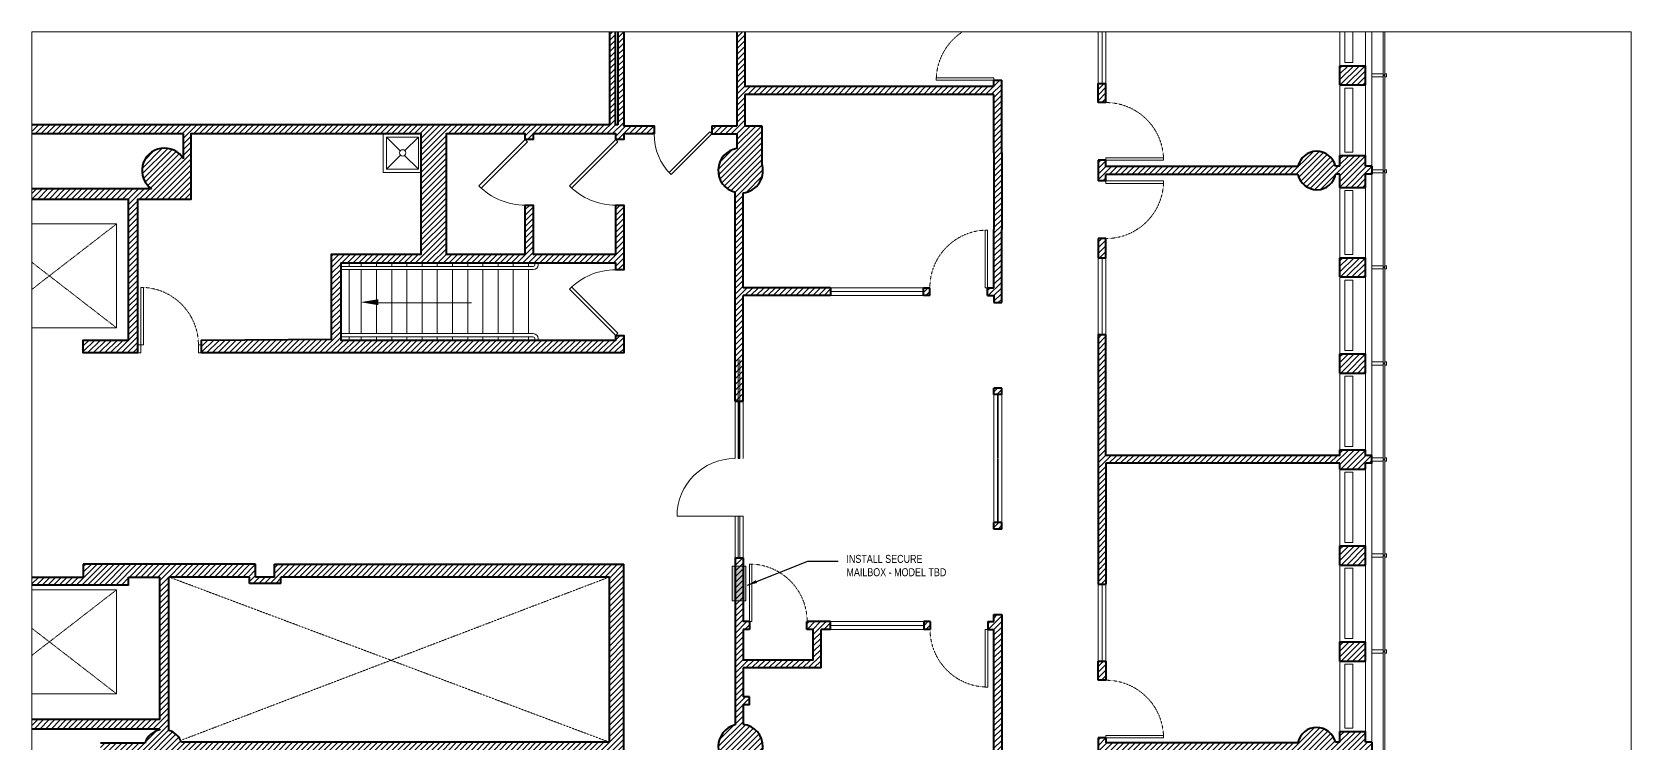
# Model space of a CAD drawing. Header units: inches. Extents: x -2978 to 4308, y -21 to 2608.
# Drawn here: x 824 to 1823, y 1127 to 1571 of the extents above; entities that cross this region are included whole.
import ezdxf
from ezdxf.enums import TextEntityAlignment as Align

# ---------------------------------------------------------------- set-up
doc = ezdxf.new("R2010")
doc.units = ezdxf.units.IN
doc.header["$LTSCALE"] = 0.2
doc.header["$MEASUREMENT"] = 0
doc.linetypes.add('HIDDEN', pattern=[0.375, 0.25, -0.125])
doc.layers.get('0').update_dxf_attribs({"color": 20, "linetype": 'CONTINUOUS', "lineweight": 40})
doc.layers.get('Defpoints').update_dxf_attribs({"color": 240, "linetype": 'CONTINUOUS', "lineweight": 0})
for name, color, linetype, lineweight in [('Annotations', 40, 'CONTINUOUS', 5), ('Framing', 141, 'CONTINUOUS', 15), ('Hatches', 8, 'CONTINUOUS', 5), ('Projections', 151, 'HIDDEN', 5), ('Viewed', 150, 'CONTINUOUS', 9), ('Walls', 7, 'CONTINUOUS', 40)]:
    doc.layers.add(name, color=color, linetype=linetype, lineweight=lineweight)
doc.styles.add('ARCHITEC', font='ASG')
doc.styles.get("Standard").update_dxf_attribs({"font": 'arial.ttf', "width": 0.8})
doc.dimstyles.new('ARCH', dxfattribs={"dimscale": 96, "dimtxt": 0.0625, "dimasz": 0.0625, "dimexe": 0.04, "dimexo": 0.09375, "dimgap": 0.03125, "dimtad": 1, "dimrnd": 0.0625, "dimzin": 3, "dimdsep": 46, "dimlunit": 4, "dimtxsty": 'Standard', "dimblk1": 'ARCHTICK', "dimblk2": 'ARCHTICK', "dimsah": 1, "dimcen": 0, "dimdle": 0.03125, "dimclrd": 256, "dimclre": 256, "dimclrt": 256, "dimazin": 0, "dimtfac": 1, "dimtdec": 0, "dimtmove": 2, "dimatfit": 3, "dimfxl": 0.3, "dimfxlon": 1, "dimfrac": 2, "dimarcsym": 0})
pattern_1 = [(45, (267.6333, -330.0607), (-1.767767, 1.767767), [])]

# ---------------------------------------------------------------- blocks, each defined once
blk = doc.blocks.new('ARROW')
blk.add_lwpolyline([(0, 0, 0, 2, 0), (6, 0, 2, 2, 0)], format="xyseb")
blk = doc.blocks.new('_ArchTick')
at = {"linetype": 'ByBlock', "const_width": 0.15}
blk.add_lwpolyline([(-0.5, -0.5), (0.5, 0.5)], dxfattribs=at)
blk = doc.blocks.new('ADO101')
for p, q in [((0.466, -0.034), (-0.241, 0.672)), ((-0.207, 0.707), (0.5, 0)), ((0.5, 0), (0.466, -0.034))]:
    blk.add_line(p, q)
blk.add_arc((0.5, 0), 1, 135, 180)
at = {"style": 'ARCHITEC', "flags": 1}
blk.add_attdef('SILLHT', text='', height=0.1, dxfattribs=at).set_placement((0, 0), align=Align.MIDDLE)
blk = doc.blocks.new('ADO001')
for p, q in [((0.207, 0.707), (-0.5, 0)), ((-0.466, -0.034), (0.241, 0.672)), ((-0.5, 0), (-0.466, -0.034))]:
    blk.add_line(p, q)
blk.add_arc((-0.5, 0), 1, 0, 45)
at = {"style": 'ARCHITEC', "flags": 1}
blk.add_attdef('SILLHT', text='', height=0.1, dxfattribs=at).set_placement((0, 0), align=Align.MIDDLE)
blk = doc.blocks.new('08PDRR02')
at = {"linetype": 'ByBlock'}
for p, q in [((1, 0), (0, 0)), ((0, 0), (0, -1)), ((1, -1), (1, 0)), ((0, -1), (1, -1))]:
    blk.add_line(p, q, dxfattribs=at)
blk = doc.blocks.new('*U16')
blk.add_lwpolyline([(0, 2.5), (0, -2.5)])
at = {"linetype": 'Continuous'}
blk.add_arc((0, 2.75), 36, 0, 90, dxfattribs=at)
at = {"linetype": 'Continuous', "xscale": 36, "yscale": 0.0325, "rotation": 90}
blk.add_blockref('08PDRR02', (0, 2.75), dxfattribs=at)
blk = doc.blocks.new('floor plan')
at = {"layer": 'Hatches'}
h = blk.add_hatch(dxfattribs=at)
h.set_pattern_fill('ANSI31', color=256, scale=20, style=0)
h.set_pattern_definition(pattern_1)
h.paths.add_polyline_path([(99.24, 1136.59), (99.24, 1177.59), (243.24, 1177.59), (243.24, 1102.4), (187.24, 1102.4), (187.24, 1049.27), (105.99, 1048.71), (105.99, 1040.71), (369.74, 1040.71), (369.74, 1051.67), (364.74, 1051.67), (364.74, 1048.71), (192.87, 1048.71), (192.87, 1096.77), (364.74, 1096.77), (364.74, 1092.67), (369.74, 1092.67), (369.74, 1133.09), (364.74, 1133.09), (364.74, 1102.4), (313.24, 1102.4), (313.24, 1133.09), (308.24, 1133.09), (308.24, 1102.4), (258.74, 1102.4), (258.74, 1177.59), (308.24, 1177.59), (308.24, 1174.09), (313.24, 1174.09), (313.24, 1177.59), (364.74, 1177.59), (364.74, 1174.09), (369.74, 1174.09), (369.74, 1177.59), (388.74, 1177.59), (388.74, 1182.59), (369.74, 1182.59), (369.74, 1241.29), (366.12, 1241.29), (366.12, 1183.21), (364.37, 1183.21), (364.37, 1241.29), (360.74, 1241.29), (360.74, 1183.21), (0, 1183.21), (0, 1177.59), (94.74, 1177.59), (94.74, 1161.92, 1.237383), (74.76, 1143.21), (0, 1143.21), (0, 1136.59), (60.37, 1136.59), (60.37, 1048.71), (32.05, 1048.71), (32.05, 1040.71), (65.99, 1040.71), (65.99, 1136.59)])
h = blk.add_hatch(dxfattribs=at)
h.set_pattern_fill('ANSI31', color=256, scale=20, style=0)
h.set_pattern_definition(pattern_1)
h.paths.add_polyline_path([(444.28, 1140.8, 0.484688), (455.92, 1159.44), (455.92, 1182.59), (445.49, 1182.59), (445.49, 1202.25), (601, 1202.25), (601, 1165.87), (601, 1117.87), (601, 1081.49), (597, 1081.49), (597, 1076.61), (601, 1076.61), (601, 1072.24), (605.88, 1072.24), (605.88, 1117.87), (605.88, 1165.87), (605.88, 1211.19), (601, 1211.19), (601, 1207.13), (445.49, 1207.13), (445.49, 1241.29), (440.49, 1241.29), (440.49, 1182.59), (424.74, 1182.59), (424.74, 1177.59), (440.49, 1177.59), (440.49, 1168.53, 0.812807), (439.28, 1141.15), (439.28, 1036.71), (439.28, 1010.69), (444.28, 1010.69), (444.28, 1076.61), (499.01, 1076.61), (499.01, 1081.49), (444.28, 1081.49), (444.28, 1123.49)])
h = blk.add_hatch(dxfattribs=at)
h.set_pattern_fill('ANSI31', color=256, scale=20, style=0)
h.set_pattern_definition(pattern_1)
h.paths.add_polyline_path([(833.22, 1208.19), (833.22, 1220.19), (817.22, 1220.19), (817.22, 1208.19)])
h.paths.add_polyline_path([(837.22, 1152.46), (837.22, 1157.46), (833.22, 1157.46), (833.22, 1164.19), (817.22, 1164.19), (817.22, 1157.46), (814.42, 1157.46, 0.801284), (791, 1157.19), (671, 1157.19), (671, 1161.16), (666.13, 1161.16), (666.13, 1148.19), (671, 1148.19), (671, 1152.19), (702.53, 1152.19), (791.01, 1152.19, 0.817595), (814.53, 1152.46), (817.22, 1152.46), (817.22, 1144.19), (833.22, 1144.19), (833.22, 1152.46)])
h.paths.add_polyline_path([(671, 1197.16), (671, 1209.16), (666.13, 1209.16), (666.13, 1197.16)])
h.paths.add_polyline_path([(671, 1100.19), (671, 1112.19), (666.13, 1112.19), (666.13, 1100.19)])
h.paths.add_polyline_path([(833.22, 1088.19), (833.22, 1100.19), (817.22, 1100.19), (817.22, 1088.19)])
h.paths.add_polyline_path([(833.22, 1028.19), (833.22, 1040.19), (817.22, 1040.19), (817.22, 1028.19)])
h = blk.add_hatch(dxfattribs=at)
h.set_pattern_fill('ANSI31', color=256, scale=20, style=0)
h.set_pattern_definition(pattern_1)
h.paths.add_polyline_path([(561, 1076.61), (561, 1081.49), (557, 1081.49), (557, 1076.61)])
h = blk.add_hatch(dxfattribs=at)
h.set_pattern_fill('ANSI31', color=256, scale=20, style=0)
h.set_pattern_definition(pattern_1)
h.paths.add_polyline_path([(837.22, 971.75), (837.22, 976.63), (833.22, 976.63), (833.22, 980.19), (817.22, 980.19), (817.22, 976.63), (671, 976.63), (671, 1052.23), (666.13, 1052.23), (666.13, 896.19), (671, 896.19), (671, 971.75), (817.22, 971.75), (817.22, 968.19), (833.22, 968.19), (833.22, 971.75)])
h = blk.add_hatch(dxfattribs=at)
h.set_pattern_fill('ANSI31', color=256, scale=20, style=0)
h.set_pattern_definition(pattern_1)
h.paths.add_polyline_path([(605.88, 1014.74), (605.88, 1018.74), (601, 1018.74), (601, 1014.74)])
h = blk.add_hatch(dxfattribs=at)
h.set_pattern_fill('ANSI31', color=256, scale=20, style=0)
h.set_pattern_definition(pattern_1)
h.paths.add_polyline_path([(605.88, 930.71), (605.88, 934.71), (601, 934.71), (601, 930.71)])
h = blk.add_hatch(dxfattribs=at)
h.set_pattern_fill('ANSI31', color=256, scale=20, style=0)
h.set_pattern_definition(pattern_1)
h.paths.add_polyline_path([(833.22, 908.19), (833.22, 920.19), (817.22, 920.19), (817.22, 908.19)])
h = blk.add_hatch(dxfattribs=at)
h.set_pattern_fill('ANSI31', color=256, scale=20, style=0)
h.set_pattern_definition(pattern_1)
h.paths.add_polyline_path([(443.85, 780.75, 0.909621), (444.28, 808.63), (444.28, 820.9), (448.28, 820.9), (448.28, 825.9), (444.28, 825.9), (444.28, 843.94), (493.01, 843.94), (493.01, 867.94), (499.01, 867.94), (499.01, 872.81), (484.2, 872.81), (484.2, 867.94), (488.14, 867.94), (488.14, 848.81), (444.28, 848.81), (444.28, 867.94), (448.34, 867.94), (448.34, 872.81), (444.28, 872.81), (444.28, 912.71), (439.28, 912.71), (439.28, 808.27, 0.764105), (438.85, 781.26), (438.85, 597.46), (438.85, 526.22), (443.85, 526.22), (443.85, 597.46), (605.88, 597.46), (605.88, 877.19), (601, 877.19), (601, 872.81), (597.13, 872.81), (597.13, 867.94), (601, 867.94), (601, 606.71), (544.93, 606.71), (544.93, 602.46), (499.93, 602.46), (499.93, 606.71), (443.85, 606.71)])
h = blk.add_hatch(dxfattribs=at)
h.set_pattern_fill('ANSI31', color=256, scale=20, style=0)
h.set_pattern_definition(pattern_1)
h.paths.add_polyline_path([(70.18, 791.98, 0.887026), (94, 791.98), (363.74, 791.98), (363.74, 722.37), (368.74, 722.37), (368.74, 791.98), (369.74, 791.98), (369.74, 908.71), (151.57, 908.71), (151.57, 900.62), (139.74, 900.62), (139.74, 908.71), (32.05, 908.71), (32.05, 900.71), (0, 900.71), (0, 895.71), (60.37, 895.71), (60.37, 900.71), (79.93, 900.71), (79.93, 811.71), (0, 811.71), (0, 805.71), (79.93, 805.71), (79.93, 805.21, 0.278864), (70.63, 796.98), (42.74, 796.98), (42.74, 678.37), (42.74, 547.54), (215.04, 547.54), (363.74, 547.54), (363.74, 365.9), (261.49, 365.9), (261.49, 71.96), (368.74, 71.96), (368.74, 178.77), (385.06, 178.77), (385.06, 183.77), (368.74, 183.77), (368.74, 243.77), (363.12, 243.77), (363.12, 77.59), (267.12, 77.59), (267.12, 288.27), (363.12, 288.27), (363.12, 284.77), (368.74, 284.77), (368.74, 365.9), (368.74, 552.54), (368.74, 622.37), (363.74, 622.37), (363.74, 552.54), (47.74, 552.54), (47.74, 666.37), (145.02, 666.37), (145.02, 601.2), (150.02, 601.2), (150.02, 666.37), (185.04, 666.37), (209.5, 666.37), (209.5, 601.26), (214.5, 601.26), (214.5, 666.37), (298.62, 666.37), (298.62, 601.26), (303.62, 601.26), (303.62, 666.37), (303.75, 666.37), (363.74, 666.37), (363.74, 662.37), (368.74, 662.37), (368.74, 682.37), (363.74, 682.37), (363.74, 678.37), (303.75, 678.37), (303.75, 743.98), (298.75, 743.98), (298.75, 678.37), (214.34, 678.37), (214.34, 742.37), (185.04, 742.37), (185.04, 678.37), (47.74, 678.37), (47.74, 791.98)])
h.paths.add_polyline_path([(85.55, 804.9), (85.55, 900.71), (135.89, 900.71), (135.89, 896.62), (155.57, 896.62), (155.57, 900.71), (360.74, 900.71), (360.74, 797.52), (93.36, 797.52, 0.236234)], flags=16)
h.paths.add_polyline_path([(267.12, 293.9), (267.12, 357.9), (363.12, 357.9), (363.12, 293.9)], flags=16)
h.paths.add_polyline_path([(190.04, 678.37), (190.04, 737.37), (209.34, 737.37), (209.34, 678.37)], flags=16)
at = {"layer": 'Hatches', "true_color": 0x878787}
blk.add_hatch(color=252, dxfattribs=at).paths.add_polyline_path([(437.49, 907.47), (437.49, 885.84), (446.06, 885.84), (446.06, 907.47)])
at = {"layer": 'Hatches'}
h = blk.add_hatch(dxfattribs=at)
h.set_pattern_fill('ANSI31', color=256, scale=20, style=0)
h.set_pattern_definition(pattern_1)
h.paths.add_polyline_path([(561.13, 867.94), (561.13, 872.81), (557.13, 872.81), (557.13, 867.94)])
h = blk.add_hatch(dxfattribs=at)
h.set_pattern_fill('ANSI31', color=256, scale=20, style=0)
h.set_pattern_definition(pattern_1)
h.paths.add_polyline_path([(833.22, 848.19), (833.22, 860.19), (817.22, 860.19), (817.22, 848.19)])
h = blk.add_hatch(dxfattribs=at)
h.set_pattern_fill('ANSI31', color=256, scale=20, style=0)
h.set_pattern_definition(pattern_1)
h.paths.add_polyline_path([(671, 836.19), (671, 848.19), (666.13, 848.19), (666.13, 836.19)])
h = blk.add_hatch(dxfattribs=at)
h.set_pattern_fill('ANSI31', color=256, scale=20, style=0)
h.set_pattern_definition(pattern_1)
h.paths.add_polyline_path([(837.22, 792.46), (837.22, 797.46), (833.22, 797.46), (833.22, 804.19), (817.22, 804.19), (817.22, 797.46), (814.42, 797.46, 0.801284), (791, 797.19), (702.53, 797.19), (671, 797.19), (671, 800.19), (666.13, 800.19), (666.13, 788.19), (671, 788.19), (671, 792.19), (791.01, 792.19, 0.817595), (814.53, 792.46), (817.22, 792.46), (817.22, 784.19), (833.22, 784.19), (833.22, 792.46)])
at = {"layer": 'Defpoints'}
blk.add_lwpolyline([(999.08, 1241.29), (999.08, 0), (0, 0), (0, 1241.29)], close=True, dxfattribs=at)
at = {"layer": 'Framing'}
for p, q in [((52.87, 1121.39), (0, 1121.39)), ((52.87, 1121.39), (52.87, 1056.39)), ((52.87, 1056.39), (0, 1056.39)), ((52.87, 892.71), (0, 892.71)), ((52.87, 892.71), (52.87, 827.71)), ((52.87, 827.71), (0, 827.71))]:
    blk.add_line(p, q, dxfattribs=at)
for points in [[(565, 1211.19), (601, 1211.19), (601, 1212.69), (565, 1212.69)], [(707, 1161.16), (671, 1161.16), (671, 1162.66), (707, 1162.66)], [(707, 1148.19), (671, 1148.19), (671, 1146.69), (707, 1146.69)], [(597, 1117.49), (597, 1081.49), (595.5, 1081.49), (595.5, 1117.49)], [(67.99, 1045.71), (69.74, 1045.71), (69.74, 1081.71), (67.99, 1081.71)], [(67.99, 1040.71), (65.99, 1040.71), (65.99, 1045.71), (67.99, 1045.71)], [(103.99, 1040.71), (105.99, 1040.71), (105.99, 1045.71), (103.99, 1045.71)], [(437.49, 907.47), (437.49, 885.84), (446.06, 885.84), (446.06, 907.47)], [(448.34, 908.81), (448.34, 872.81), (449.84, 872.81), (449.84, 908.81)], [(597.13, 831.94), (597.13, 867.94), (595.63, 867.94), (595.63, 831.94)], [(707, 800.19), (671, 800.19), (671, 801.69), (707, 801.69)]]:
    blk.add_lwpolyline(points, close=True, dxfattribs=at)
at = {"layer": 'Projections'}
for p, q in [((0, 1080.48), (52.87, 1121.39)), ((0, 1097.3), (52.87, 1056.39)), ((85.55, 900.71), (360.74, 797.52)), ((360.74, 900.71), (93.95, 798.99)), ((0, 851.8), (52.87, 892.71)), ((0, 868.62), (52.87, 827.71))]:
    blk.add_line(p, q, dxfattribs=at)
for centre, start, end in [((601, 1211.19), 123.287, 180), ((671, 1161.16), 0, 90), ((671, 1148.19), 270, 0), ((597, 1081.49), 90, 180), ((67.99, 1045.71), 0, 90), ((448.34, 872.81), 0, 90), ((597.13, 867.94), 180, 270), ((671, 800.19), 0, 90)]:
    blk.add_arc(centre, 36, start, end, dxfattribs=at)
at = {"layer": 'Viewed'}
for p, q in [((666.13, 1209.16), (666.13, 1241.29)), ((668.57, 1241.29), (668.57, 1209.16)), ((671, 1209.16), (671, 1241.29)), ((817.22, 1220.19), (817.22, 1241.29)), ((820.22, 1241.29), (820.22, 1222.19)), ((825.22, 1241.29), (825.22, 1222.19)), ((833.22, 1220.19), (833.22, 1241.29)), ((837.22, 0), (837.22, 1241.29)), ((844.22, 0), (844.22, 1241.29)), ((845.22, 0), (845.22, 1241.29)), ((825.22, 1222.19), (820.22, 1222.19)), ((837.22, 1215.19), (844.22, 1215.19)), ((837.22, 1214.6), (837.22, 1213.19)), ((837.22, 1213.19), (844.22, 1213.19)), ((844.22, 1214.44), (845.22, 1214.44)), ((844.22, 1213.94), (845.22, 1213.94)), ((845.22, 1215.19), (846.22, 1215.19)), ((845.22, 1213.19), (846.22, 1213.19)), ((846.22, 1215.19), (846.22, 1213.19)), ((817.22, 1164.19), (817.22, 1208.19)), ((820.22, 1206.19), (820.22, 1166.19)), ((825.22, 1206.19), (820.22, 1206.19)), ((825.22, 1206.19), (825.22, 1166.19)), ((833.22, 1164.19), (833.22, 1208.19)), ((219.41, 1177.53), (243.41, 1177.53)), ((219.41, 1153.53), (219.41, 1177.53)), ((221.41, 1175.53), (241.41, 1175.53)), ((221.41, 1155.53), (221.41, 1175.53)), ((221.41, 1175.53), (229.99, 1166.94)), ((241.41, 1175.53), (232.82, 1166.94)), ((241.41, 1175.53), (241.41, 1155.53)), ((243.41, 1177.53), (243.41, 1153.53)), ((229.99, 1164.12), (221.41, 1155.53)), ((232.82, 1164.12), (241.41, 1155.53)), ((825.22, 1166.19), (820.22, 1166.19)), ((243.41, 1153.53), (219.41, 1153.53)), ((241.41, 1155.53), (221.41, 1155.53)), ((837.22, 1155.19), (844.22, 1155.19)), ((837.22, 1154.6), (837.22, 1153.19)), ((837.22, 1153.19), (844.22, 1153.19)), ((844.22, 1154.44), (845.22, 1154.44)), ((844.22, 1153.94), (845.22, 1153.94)), ((845.22, 1155.19), (846.22, 1155.19)), ((845.22, 1153.19), (846.22, 1153.19)), ((846.22, 1155.19), (846.22, 1153.19)), ((817.22, 1100.19), (817.22, 1144.19)), ((820.22, 1102.19), (820.22, 1142.19)), ((825.22, 1142.19), (820.22, 1142.19)), ((825.22, 1102.19), (825.22, 1142.19)), ((833.22, 1100.19), (833.22, 1144.19)), ((666.13, 1052.23), (666.13, 1100.23)), ((668.57, 1100.23), (668.57, 1052.23)), ((671, 1052.23), (671, 1100.23)), ((825.22, 1102.19), (820.22, 1102.19)), ((192.87, 1096.77), (192.87, 1048.71)), ((192.87, 1094.77), (313.24, 1094.77)), ((313.24, 1092.77), (192.87, 1092.77)), ((198.12, 1094.77), (198.12, 1096.77)), ((198.12, 1052.77), (198.12, 1092.77)), ((205.74, 1094.77), (205.74, 1096.77)), ((205.74, 1052.77), (205.74, 1092.77)), ((215.24, 1094.77), (215.24, 1096.77)), ((215.24, 1052.77), (215.24, 1092.77)), ((224.74, 1094.77), (224.74, 1096.77)), ((224.74, 1052.77), (224.74, 1092.77)), ((234.24, 1094.77), (234.24, 1096.77)), ((234.24, 1052.77), (234.24, 1092.77)), ((243.74, 1094.77), (243.74, 1096.77)), ((243.74, 1052.77), (243.74, 1092.77)), ((253.24, 1094.77), (253.24, 1096.77)), ((253.24, 1052.77), (253.24, 1092.77)), ((262.74, 1094.77), (262.74, 1096.77)), ((262.74, 1052.77), (262.74, 1092.77)), ((272.24, 1094.77), (272.24, 1096.77)), ((272.24, 1052.77), (272.24, 1092.77)), ((281.74, 1094.77), (281.74, 1096.77)), ((281.74, 1052.77), (281.74, 1092.77)), ((291.24, 1096.77), (291.24, 1094.77)), ((291.24, 1094.77), (291.24, 1096.77)), ((291.24, 1052.77), (291.24, 1092.77)), ((300.74, 1096.77), (300.74, 1094.77)), ((300.74, 1094.77), (300.74, 1096.77)), ((300.74, 1052.77), (300.74, 1092.77)), ((310.24, 1094.77), (310.24, 1096.77)), ((310.24, 1052.77), (310.24, 1092.77)), ((314.24, 1095.77), (314.24, 1096.77)), ((316.24, 1095.77), (316.24, 1096.77)), ((837.22, 1095.19), (844.22, 1095.19)), ((837.22, 1094.6), (837.22, 1093.19)), ((837.22, 1093.19), (844.22, 1093.19)), ((844.22, 1094.44), (845.22, 1094.44)), ((844.22, 1093.94), (845.22, 1093.94)), ((845.22, 1095.19), (846.22, 1095.19)), ((845.22, 1093.19), (846.22, 1093.19)), ((846.22, 1095.19), (846.22, 1093.19)), ((499.01, 1081.49), (557, 1081.49)), ((557, 1079.11), (499.01, 1079.11)), ((817.22, 1040.19), (817.22, 1088.19)), ((820.22, 1086.19), (820.22, 1042.19)), ((825.22, 1086.19), (820.22, 1086.19)), ((825.22, 1086.19), (825.22, 1042.19)), ((833.22, 1040.19), (833.22, 1088.19)), ((499.01, 1076.61), (557, 1076.61)), ((192.87, 1052.77), (313.24, 1052.77)), ((313.24, 1050.77), (192.87, 1050.77)), ((198.12, 1048.77), (198.12, 1050.77)), ((205.74, 1048.77), (205.74, 1050.77)), ((215.24, 1048.77), (215.24, 1050.77)), ((224.74, 1048.71), (224.74, 1050.77)), ((234.24, 1048.77), (234.24, 1050.77)), ((243.74, 1048.77), (243.74, 1050.77)), ((253.24, 1048.77), (253.24, 1050.77)), ((262.74, 1048.77), (262.74, 1050.77)), ((262.74, 1050.77), (262.74, 1048.77)), ((272.24, 1048.77), (272.24, 1050.77)), ((272.24, 1050.77), (272.24, 1048.77)), ((281.74, 1048.77), (281.74, 1050.77)), ((281.74, 1050.77), (281.74, 1048.77)), ((291.24, 1048.77), (291.24, 1050.77)), ((291.24, 1050.77), (291.24, 1048.77)), ((300.74, 1048.77), (300.74, 1050.77)), ((300.74, 1050.77), (300.74, 1048.77)), ((310.24, 1048.77), (310.24, 1050.77)), ((310.24, 1050.77), (310.24, 1048.77)), ((314.24, 1049.77), (314.24, 1048.77)), ((316.24, 1049.77), (316.24, 1048.77)), ((825.22, 1042.19), (820.22, 1042.19)), ((441.28, 1036.71), (441.28, 974.71)), ((442.28, 1036.71), (442.28, 974.71)), ((837.22, 1035.19), (844.22, 1035.19)), ((837.22, 1034.6), (837.22, 1033.19)), ((837.22, 1033.19), (844.22, 1033.19)), ((844.22, 1034.44), (845.22, 1034.44)), ((844.22, 1033.94), (845.22, 1033.94)), ((845.22, 1035.19), (846.22, 1035.19)), ((845.22, 1033.19), (846.22, 1033.19)), ((846.22, 1035.19), (846.22, 1033.19)), ((817.22, 980.19), (817.22, 1028.19)), ((820.22, 1026.19), (820.22, 982.19)), ((825.22, 1026.19), (820.22, 1026.19)), ((825.22, 1026.19), (825.22, 982.19)), ((833.22, 980.19), (833.22, 1028.19)), ((439.28, 974.69), (439.28, 1010.69)), ((441.78, 1010.69), (441.78, 974.69)), ((444.28, 974.69), (444.28, 1010.69)), ((601, 1014.74), (601, 934.71)), ((603.19, 1014.74), (603.19, 974.94)), ((603.69, 1014.74), (603.69, 974.94)), ((605.88, 1014.74), (605.88, 934.71)), ((825.22, 982.19), (820.22, 982.19)), ((441.28, 974.71), (442.28, 974.71)), ((603.69, 974.94), (603.19, 974.94)), ((603.19, 974.44), (603.19, 934.71)), ((603.69, 974.44), (603.19, 974.44)), ((603.69, 974.44), (603.69, 934.71)), ((837.22, 975.19), (844.22, 975.19)), ((837.22, 974.6), (837.22, 973.19)), ((837.22, 973.19), (844.22, 973.19)), ((844.22, 974.44), (845.22, 974.44)), ((844.22, 973.94), (845.22, 973.94)), ((845.22, 975.19), (846.22, 975.19)), ((845.22, 973.19), (846.22, 973.19)), ((846.22, 975.19), (846.22, 973.19)), ((817.22, 920.19), (817.22, 968.19)), ((820.22, 966.19), (820.22, 922.19)), ((825.22, 966.19), (820.22, 966.19)), ((825.22, 966.19), (825.22, 922.19)), ((833.22, 920.19), (833.22, 968.19)), ((439.28, 938.69), (439.28, 912.71)), ((441.28, 938.71), (441.28, 912.71)), ((441.28, 938.71), (442.28, 938.71)), ((442.28, 938.71), (442.28, 912.71)), ((444.28, 912.71), (444.28, 938.69)), ((825.22, 922.19), (820.22, 922.19)), ((837.22, 915.19), (844.22, 915.19)), ((837.22, 914.6), (837.22, 913.19)), ((837.22, 913.19), (844.22, 913.19)), ((844.22, 914.44), (845.22, 914.44)), ((844.22, 913.94), (845.22, 913.94)), ((845.22, 915.19), (846.22, 915.19)), ((845.22, 913.19), (846.22, 913.19)), ((846.22, 915.19), (846.22, 913.19)), ((817.22, 860.19), (817.22, 908.19)), ((820.22, 906.19), (820.22, 862.19)), ((825.22, 906.19), (820.22, 906.19)), ((825.22, 906.19), (825.22, 862.19)), ((833.22, 860.19), (833.22, 908.19)), ((666.13, 896.19), (666.13, 848.19)), ((668.57, 848.19), (668.57, 896.19)), ((671, 896.19), (671, 848.19)), ((499.01, 872.81), (557.13, 872.81)), ((557.13, 870.31), (499.01, 870.31)), ((499.01, 867.94), (557.13, 867.94)), ((825.22, 862.19), (820.22, 862.19)), ((837.22, 855.19), (844.22, 855.19)), ((837.22, 854.6), (837.22, 853.19)), ((837.22, 853.19), (844.22, 853.19)), ((844.22, 854.44), (845.22, 854.44)), ((844.22, 853.94), (845.22, 853.94)), ((845.22, 855.19), (846.22, 855.19)), ((845.22, 853.19), (846.22, 853.19)), ((846.22, 855.19), (846.22, 853.19)), ((817.22, 804.19), (817.22, 848.19)), ((820.22, 846.19), (820.22, 806.19)), ((825.22, 846.19), (820.22, 846.19)), ((825.22, 846.19), (825.22, 806.19)), ((833.22, 804.19), (833.22, 848.19)), ((825.22, 806.19), (820.22, 806.19))]:
    blk.add_line(p, q, dxfattribs=at)
blk.add_circle((231.6, 1165.74), 2, dxfattribs=at)
for centre, radius, start, end in [((313.24, 1095.77), 3, 270, 0), ((313.24, 1095.77), 1, 270, 0), ((313.24, 1049.77), 3, 0, 90), ((313.24, 1049.77), 1, 0, 90)]:
    blk.add_arc(centre, radius, start, end, dxfattribs=at)
at = {"layer": 'Walls'}
for p, q in [((360.74, 1241.29), (360.74, 1183.21)), ((364.37, 1241.29), (364.37, 1183.21)), ((366.12, 1241.29), (366.12, 1183.21)), ((440.49, 1241.29), (440.49, 1182.59)), ((440.49, 1241.29), (440.49, 1182.59)), ((445.49, 1241.29), (445.49, 1207.13)), ((445.49, 1241.29), (445.49, 1207.13)), ((817.22, 1220.19), (833.22, 1220.19)), ((817.22, 1208.19), (817.22, 1220.19)), ((833.22, 1208.19), (833.22, 1220.19)), ((601, 1207.13), (601, 1211.19)), ((601, 1211.19), (605.88, 1211.19)), ((605.88, 1165.87), (605.88, 1211.19)), ((666.13, 1197.16), (666.13, 1209.16)), ((666.13, 1209.16), (671, 1209.16)), ((671, 1197.16), (671, 1209.16)), ((601, 1207.13), (445.49, 1207.13)), ((601, 1202.25), (445.49, 1202.25)), ((445.49, 1202.25), (445.49, 1182.59)), ((445.49, 1202.25), (445.49, 1182.59)), ((601, 1165.87), (601, 1202.25)), ((817.22, 1208.19), (833.22, 1208.19)), ((671, 1197.16), (666.13, 1197.16)), ((360.74, 1183.21), (0, 1183.21)), ((366.12, 1183.21), (364.37, 1183.21)), ((369.74, 1182.59), (369.74, 1183.21)), ((424.74, 1182.59), (424.74, 1177.59)), ((424.74, 1182.59), (440.49, 1182.59)), ((445.49, 1182.59), (455.92, 1182.59)), ((455.92, 1182.59), (455.92, 1159.44)), ((94.74, 1177.59), (0, 1177.59)), ((94.74, 1161.92), (94.74, 1177.59)), ((424.74, 1177.59), (440.49, 1177.59)), ((440.49, 1177.59), (440.49, 1168.53)), ((601, 1165.87), (601, 1117.87)), ((605.88, 1165.87), (605.88, 1117.87)), ((666.13, 1161.16), (666.13, 1148.19)), ((671, 1161.16), (666.13, 1161.16)), ((671, 1157.19), (671, 1161.16)), ((817.22, 1164.19), (833.22, 1164.19)), ((817.22, 1157.46), (817.22, 1164.19)), ((833.22, 1157.46), (833.22, 1164.19)), ((791, 1157.19), (671, 1157.19)), ((671, 1148.19), (671, 1152.19)), ((702.53, 1152.19), (671, 1152.19)), ((791.01, 1152.19), (702.53, 1152.19)), ((817.22, 1157.46), (814.42, 1157.46)), ((817.22, 1157.46), (814.42, 1157.46)), ((817.22, 1152.46), (814.53, 1152.46)), ((817.22, 1152.46), (814.53, 1152.46)), ((817.22, 1144.19), (817.22, 1152.46)), ((837.22, 1152.46), (833.03, 1152.46)), ((837.22, 1157.46), (833.22, 1157.46)), ((833.22, 1144.19), (833.22, 1152.46)), ((837.22, 1157.46), (837.22, 1152.46)), ((837.22, 1157.46), (837.22, 1152.46)), ((74.76, 1143.21), (0, 1143.21)), ((439.28, 1010.69), (439.28, 1141.15)), ((439.28, 1036.71), (439.28, 1141.15)), ((444.28, 1128.49), (444.28, 1140.8)), ((444.28, 1081.49), (444.28, 1140.8)), ((671, 1148.19), (666.13, 1148.19)), ((817.22, 1144.19), (833.22, 1144.19)), ((444.28, 1081.49), (444.28, 1123.49)), ((601, 1081.49), (601, 1117.87)), ((605.88, 1072.24), (605.88, 1117.87)), ((666.13, 1112.19), (666.13, 1100.19)), ((671, 1112.19), (666.13, 1112.19)), ((671, 1100.19), (671, 1112.19)), ((666.13, 1100.19), (671, 1100.19)), ((817.22, 1100.19), (833.22, 1100.19)), ((817.22, 1088.19), (817.22, 1100.19)), ((833.22, 1088.19), (833.22, 1100.19)), ((499.01, 1081.49), (444.28, 1081.49)), ((499.01, 1081.49), (499.01, 1076.61)), ((557, 1076.61), (557, 1081.49)), ((557, 1081.49), (561, 1081.49)), ((561, 1076.61), (561, 1081.49)), ((597, 1076.61), (597, 1081.49)), ((597, 1081.49), (601, 1081.49)), ((817.22, 1088.19), (833.22, 1088.19)), ((499.01, 1076.61), (444.28, 1076.61)), ((444.28, 1036.71), (444.28, 1076.61)), ((444.28, 1010.69), (444.28, 1076.61)), ((561, 1076.61), (557, 1076.61)), ((597, 1076.61), (601, 1076.61)), ((601, 1076.61), (601, 1072.24)), ((601, 1072.24), (605.88, 1072.24)), ((666.13, 1052.23), (666.13, 896.19)), ((666.13, 1052.23), (671, 1052.23)), ((671, 976.63), (671, 1052.23)), ((817.22, 1040.19), (833.22, 1040.19)), ((817.22, 1028.19), (817.22, 1040.19)), ((833.22, 1028.19), (833.22, 1040.19)), ((817.22, 1028.19), (833.22, 1028.19)), ((439.28, 1010.69), (444.28, 1010.69)), ((601, 1014.74), (601, 1018.74)), ((605.88, 1018.74), (601, 1018.74)), ((605.88, 1014.74), (601, 1014.74)), ((605.88, 1014.74), (605.88, 1018.74)), ((817.22, 980.19), (833.22, 980.19)), ((817.22, 976.63), (817.22, 980.19)), ((833.22, 976.63), (833.22, 980.19)), ((817.22, 976.63), (671, 976.63)), ((671, 971.75), (671, 896.19)), ((817.22, 971.75), (671, 971.75)), ((817.22, 968.19), (817.22, 971.75)), ((837.22, 976.63), (833.22, 976.63)), ((837.22, 971.75), (833.22, 971.75)), ((833.22, 968.19), (833.22, 971.75)), ((837.22, 971.69), (837.22, 976.69)), ((817.22, 968.19), (833.22, 968.19)), ((601, 930.71), (601, 934.71)), ((605.88, 934.71), (601, 934.71)), ((605.88, 930.71), (601, 930.71)), ((605.88, 930.71), (605.88, 934.71)), ((817.22, 920.19), (833.22, 920.19)), ((817.22, 908.19), (817.22, 920.19)), ((833.22, 908.19), (833.22, 920.19)), ((439.28, 912.71), (439.28, 808.53)), ((439.28, 912.71), (439.28, 808.27)), ((439.28, 912.71), (444.28, 912.71)), ((444.28, 912.71), (444.28, 872.81)), ((444.28, 912.71), (444.28, 872.81)), ((0, 900.71), (32.05, 900.71)), ((139.74, 908.71), (32.05, 908.71)), ((32.05, 908.71), (32.05, 900.71)), ((60.37, 895.71), (60.37, 900.71)), ((60.37, 900.71), (79.93, 900.71)), ((79.93, 811.71), (79.93, 900.71)), ((135.89, 900.71), (85.55, 900.71)), ((85.55, 804.9), (85.55, 900.71)), ((135.89, 896.62), (135.89, 900.71)), ((139.74, 900.62), (139.74, 908.71)), ((151.57, 900.62), (139.74, 900.62)), ((151.57, 908.71), (369.74, 908.71)), ((151.57, 900.62), (151.57, 908.71)), ((360.74, 900.71), (155.57, 900.71)), ((155.57, 896.62), (155.57, 900.71)), ((360.74, 797.52), (360.74, 900.71)), ((369.74, 791.98), (369.74, 908.71)), ((817.22, 908.19), (833.22, 908.19)), ((60.37, 895.71), (0, 895.71)), ((155.57, 896.62), (135.89, 896.62)), ((666.13, 896.19), (671, 896.19)), ((448.34, 872.81), (444.28, 872.81)), ((448.34, 872.81), (448.34, 867.94)), ((499.01, 872.81), (484.2, 872.81)), ((484.2, 867.94), (484.2, 872.81)), ((499.01, 867.94), (499.01, 872.81)), ((557.13, 872.81), (557.13, 867.94)), ((561.13, 872.81), (557.13, 872.81)), ((561.13, 872.81), (561.13, 867.94)), ((597.13, 872.81), (597.13, 867.94)), ((597.13, 872.81), (601, 872.81)), ((601, 877.19), (605.88, 877.19)), ((601, 872.81), (601, 877.19)), ((605.88, 877.19), (605.88, 597.46)), ((448.34, 867.94), (444.28, 867.94)), ((444.28, 867.94), (444.28, 848.81)), ((444.28, 867.94), (444.28, 848.81)), ((488.14, 867.94), (484.2, 867.94)), ((488.14, 848.81), (488.14, 867.94)), ((499.01, 867.94), (493.01, 867.94)), ((493.01, 843.94), (493.01, 867.94)), ((561.13, 867.94), (557.13, 867.94)), ((597.13, 867.94), (601, 867.94)), ((601, 606.71), (601, 867.94)), ((817.22, 860.19), (833.22, 860.19)), ((817.22, 848.19), (817.22, 860.19)), ((833.22, 848.19), (833.22, 860.19)), ((488.14, 848.81), (444.28, 848.81)), ((493.01, 843.94), (444.28, 843.94)), ((444.28, 843.94), (444.28, 825.9)), ((444.28, 843.94), (444.28, 825.9)), ((666.13, 836.19), (666.13, 848.19)), ((666.13, 848.19), (671, 848.19)), ((671, 848.19), (671, 836.19)), ((817.22, 848.19), (833.22, 848.19)), ((671, 836.19), (666.13, 836.19)), ((448.28, 825.9), (444.28, 825.9)), ((448.28, 820.9), (444.28, 820.9)), ((444.28, 820.9), (444.28, 808.63)), ((444.28, 820.9), (444.28, 808.63)), ((448.28, 820.9), (448.28, 825.9)), ((79.93, 811.71), (0, 811.71)), ((79.93, 805.71), (0, 805.71)), ((79.93, 805.21), (79.93, 805.71)), ((671, 800.19), (666.13, 800.19)), ((666.13, 800.19), (666.13, 788.19)), ((671, 800.19), (671, 797.19)), ((817.22, 804.19), (833.22, 804.19)), ((817.22, 797.46), (817.22, 804.19)), ((833.22, 797.46), (833.22, 804.19)), ((70.63, 796.98), (42.74, 796.98)), ((360.74, 797.52), (93.36, 797.52)), ((702.53, 797.19), (671, 797.19)), ((791, 797.19), (702.53, 797.19)), ((817.22, 797.46), (814.42, 797.46)), ((817.22, 797.46), (814.42, 797.46)), ((837.22, 797.46), (833.22, 797.46)), ((837.22, 797.46), (837.22, 792.46))]:
    blk.add_line(p, q, dxfattribs=at)
for points in [[(369.74, 1241.29), (369.74, 1182.59), (388.74, 1182.59), (388.74, 1177.59), (369.74, 1177.59), (369.74, 1174.09), (364.74, 1174.09), (364.74, 1177.59), (313.24, 1177.59), (313.24, 1174.09), (308.24, 1174.09), (308.24, 1177.59), (258.74, 1177.59), (258.74, 1102.4), (308.24, 1102.4), (308.24, 1133.09), (313.24, 1133.09), (313.24, 1102.4), (364.74, 1102.4), (364.74, 1133.09), (369.74, 1133.09), (369.74, 1092.67), (364.74, 1092.67), (364.74, 1096.77), (192.87, 1096.77), (192.87, 1048.71), (364.74, 1048.71), (364.74, 1051.67), (369.74, 1051.67), (369.74, 1040.71), (105.99, 1040.71), (105.99, 1048.71), (187.24, 1049.27), (187.24, 1102.4), (243.24, 1102.4), (243.24, 1177.59), (99.24, 1177.59), (99.24, 1136.59), (65.99, 1136.59), (65.99, 1040.71), (32.05, 1040.71), (32.05, 1048.71), (60.37, 1048.71), (60.37, 1136.59), (0, 1136.59)], [(187.24, 1048.71), (187.24, 1102.4)]]:
    blk.add_lwpolyline(points, dxfattribs=at)
for centre, radius, start, end in [((82.74, 1154.71), 14, 31.00272, 235.22806), ((442.74, 1154.71), 14, 99.24836, 255.66623), ((442.74, 1154.71), 14, 276.29069, 19.72635), ((802.74, 1154.71), 12, 13.24801, 168.06654), ((802.74, 1154.71), 12, 192.11597, 349.19308), ((82.09, 793.41), 12, 100.37355, 162.70107), ((82.09, 793.41), 12, 20.05464, 73.22076), ((442.74, 794.71), 14, 104.33377, 253.86826), ((442.74, 794.71), 14, 104.33377, 253.86826), ((442.74, 794.71), 14, 274.5481, 83.70931), ((442.74, 794.71), 14, 274.5481, 83.70931), ((802.74, 794.71), 12, 13.24801, 168.06654)]:
    blk.add_arc(centre, radius, start, end, dxfattribs=at)
at = {"layer": 'Framing', "zscale": 84}
for name, p, xscale, yscale, rotation in [('ADO101', (308.24, 1153.59), 41, 41, 90), ('ADO101', (364.74, 1153.59), 41, 41, 90), ('ADO001', (406.74, 1177.59), 36, 36, 180), ('ADO101', (364.74, 1072.17), -41, 41, 89.99999999999993)]:
    blk.add_blockref(name, p, dxfattribs=dict(at, xscale=xscale, yscale=yscale, rotation=rotation))
at = {"layer": 'Framing', "rotation": 90}
blk.add_blockref('*U16', (441.78, 938.69), dxfattribs=at)
at = {"layer": 'Viewed', "flags": 8}
for tag, p in [('MODELNUMBER', (65.83, 678.56)), ('TRADENAME', (65.84, 678.56)), ('PRODUCT', (65.84, 678.56)), ('MATERIAL', (65.84, 678.56)), ('MODELNUMBER', (127.69, 678.42)), ('TRADENAME', (127.69, 678.42)), ('PRODUCT', (127.69, 678.42)), ('MATERIAL', (127.7, 678.42)), ('MODELNUMBER', (166.21, 678.37)), ('TRADENAME', (166.21, 678.37)), ('PRODUCT', (166.21, 678.37)), ('MATERIAL', (166.21, 678.37))]:
    blk.add_attdef(tag, p, '', height=0.001, rotation=90, dxfattribs=at)
at = {"layer": 'Viewed', "text_generation_flag": 4, "flags": 8}
for tag, p in [('TRADENAME', (66.34, 666.19)), ('MODELNUMBER', (66.34, 666.19)), ('MATERIAL', (66.35, 666.19)), ('PRODUCT', (66.35, 666.19)), ('MATERIAL', (128.19, 666.18)), ('PRODUCT', (128.19, 666.18)), ('TRADENAME', (128.19, 666.18)), ('MODELNUMBER', (128.19, 666.18))]:
    blk.add_attdef(tag, p, '', height=0.001, rotation=270, dxfattribs=at)

msp = doc.modelspace()

# ---------------------------------------------------------------- linework, layer by layer
at = {"layer": 'Annotations'}
msp.add_line((1098.135, 1402.106), (1033.697, 1402.106), dxfattribs=at)

# ---------------------------------------------------------------- block references
at = {"layer": 'Annotations', "xscale": 1.863965509880245, "yscale": 1.863248455199937, "zscale": 1.863965509880245}
msp.add_blockref('ARROW', (1028.772, 1402.49), dxfattribs=at)
at = {"layer": 'Walls'}
msp.add_blockref('floor plan', (823.544, 330.061), dxfattribs=at)

# ---------------------------------------------------------------- texts
at = {"layer": 'Annotations', "insert": (1332.419, 1244.601), "char_height": 5, "width": 71.91002, "attachment_point": 1}
msp.add_mtext('{INSTALL SECURE MAILBOX - MODEL TBD}', dxfattribs=at)

# ---------------------------------------------------------------- leaders
at = {"layer": 'Annotations'}
msp.add_leader([(1270.624, 1225.71), (1308.296, 1240.718), (1327.313, 1240.718)], dimstyle='ARCH', dxfattribs=at)

doc.saveas('drawing.dxf')
